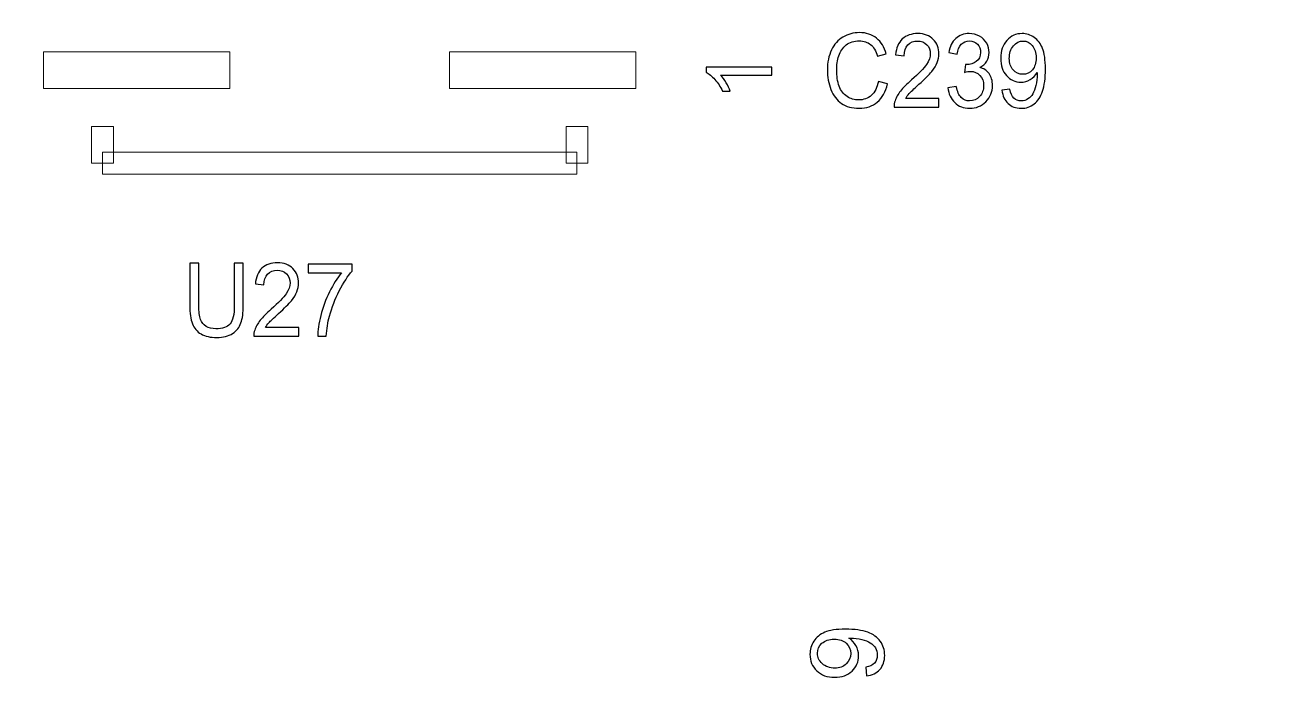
# Model space of a CAD drawing. Header units: millimetres. Extents: x -86 to 67, y -55 to 52.
# Drawn here: x -9.42 to -0.76, y 2.47 to 7.04 of the extents above; entities that cross this region are included whole.
import ezdxf

# ---------------------------------------------------------------- set-up
doc = ezdxf.new("R2010")
doc.units = ezdxf.units.MM
doc.header["$MEASUREMENT"] = 0
for name, color, linetype in [('BG_OUTLINE', 7, 'Continuous'), ('PG_SILKSCREEN_TOP', 7, 'Continuous'), ('PIN_TOP', 7, 'Continuous'), ('RD_SILKSCREEN_TOP', 7, 'Continuous')]:
    doc.layers.add(name, color=color, linetype=linetype)

msp = doc.modelspace()

# ---------------------------------------------------------------- linework, layer by layer
at = {"layer": 'BG_OUTLINE', "color": 3, "lineweight": 9}
msp.add_open_spline([(-60.0926, 34.7331), (-60.0926, 34.7331), (63.7724, 34.7331), (63.7724, 34.7331), (63.7724, 34.7331), (64.585, 34.7336), (65.3646, 34.4113), (65.9396, 33.837), (65.9396, 33.837), (66.5146, 33.2627), (66.8379, 32.4797), (66.8384, 31.667), (66.8384, 31.667), (66.8384, 31.667), (66.8412, -52.28), (66.8412, -52.28), (66.8412, -52.28), (66.8412, -52.28), (66.8384, -52.1933), (66.8384, -52.1933), (66.8384, -52.1933), (66.8389, -53.006), (66.5166, -53.7856), (65.9424, -54.3606), (65.9424, -54.3606), (65.3681, -54.9356), (64.585, -55.2589), (63.7724, -55.2594), (63.7724, -55.2594), (63.7724, -55.2594), (-60.1869, -55.2594), (-60.1869, -55.2594), (-60.1869, -55.2594), (-60.1869, -55.2594), (-60.0853, -55.2518), (-60.0853, -55.2518), (-60.0853, -55.2518), (-60.8979, -55.2523), (-61.6775, -54.9299), (-62.2525, -54.3557), (-62.2525, -54.3557), (-62.8275, -53.7814), (-63.1508, -52.9984), (-63.1513, -52.1857), (-63.1513, -52.1857), (-63.1513, -52.1857), (-63.1587, 31.667), (-63.1587, 31.667), (-63.1587, 31.667), (-63.1592, 32.4797), (-62.8369, 33.2593), (-62.2626, 33.8343), (-62.2626, 33.8343), (-61.6883, 34.4093), (-60.9053, 34.7326), (-60.0926, 34.7331)], degree=3, knots=[0, 0, 0, 0, 0.071429, 0.071429, 0.071429, 0.071429, 0.142857, 0.142857, 0.142857, 0.142857, 0.214286, 0.214286, 0.214286, 0.214286, 0.285714, 0.285714, 0.285714, 0.285714, 0.357143, 0.357143, 0.357143, 0.357143, 0.428571, 0.428571, 0.428571, 0.428571, 0.5, 0.5, 0.5, 0.5, 0.571429, 0.571429, 0.571429, 0.571429, 0.642857, 0.642857, 0.642857, 0.642857, 0.714286, 0.714286, 0.714286, 0.714286, 0.785714, 0.785714, 0.785714, 0.785714, 0.857143, 0.857143, 0.857143, 0.857143, 0.928571, 0.928571, 0.928571, 0.928571, 1, 1, 1, 1], dxfattribs=at)
at = {"layer": 'PG_SILKSCREEN_TOP', "color": 6}
msp.add_open_spline([(-4.222, 6.7499), (-4.222, 6.7499), (-4.222, 6.6942), (-4.222, 6.6942), (-4.222, 6.6942), (-4.222, 6.6942), (-4.5776, 6.6942), (-4.5776, 6.6942), (-4.5776, 6.6942), (-4.5648, 6.6807), (-4.552, 6.6632), (-4.5392, 6.6414), (-4.5392, 6.6414), (-4.5264, 6.6194), (-4.5167, 6.5999), (-4.5104, 6.5825), (-4.5104, 6.5825), (-4.5104, 6.5825), (-4.5643, 6.5825), (-4.5643, 6.5825), (-4.5643, 6.5825), (-4.579, 6.6137), (-4.5968, 6.641), (-4.6176, 6.6644), (-4.6176, 6.6644), (-4.6386, 6.6877), (-4.6588, 6.7043), (-4.6785, 6.7141), (-4.6785, 6.7141), (-4.6785, 6.7141), (-4.6785, 6.7499), (-4.6785, 6.7499), (-4.6785, 6.7499), (-4.6785, 6.7499), (-4.222, 6.7499), (-4.222, 6.7499)], degree=3, knots=[0, 0, 0, 0, 0.111111, 0.111111, 0.111111, 0.111111, 0.222222, 0.222222, 0.222222, 0.222222, 0.333333, 0.333333, 0.333333, 0.333333, 0.444444, 0.444444, 0.444444, 0.444444, 0.555556, 0.555556, 0.555556, 0.555556, 0.666667, 0.666667, 0.666667, 0.666667, 0.777778, 0.777778, 0.777778, 0.777778, 0.888889, 0.888889, 0.888889, 0.888889, 1, 1, 1, 1], dxfattribs=at)
at = {"layer": 'PG_SILKSCREEN_TOP', "color": 6, "lineweight": 9}
for points in [[(-8.9551, 6.3356), (-8.9551, 6.3356), (-8.8027, 6.3356), (-8.8027, 6.3356), (-8.8027, 6.3356), (-8.8027, 6.3356), (-8.8027, 6.0816), (-8.8027, 6.0816), (-8.8027, 6.0816), (-8.8027, 6.0816), (-8.9551, 6.0816), (-8.9551, 6.0816), (-8.9551, 6.0816), (-8.9551, 6.0816), (-8.9551, 6.3356), (-8.9551, 6.3356)], [(-5.5007, 6.0816), (-5.5007, 6.0816), (-5.6531, 6.0816), (-5.6531, 6.0816), (-5.6531, 6.0816), (-5.6531, 6.0816), (-5.6531, 6.3356), (-5.6531, 6.3356), (-5.6531, 6.3356), (-5.6531, 6.3356), (-5.5007, 6.3356), (-5.5007, 6.3356), (-5.5007, 6.3356), (-5.5007, 6.3356), (-5.5007, 6.0816), (-5.5007, 6.0816)], [(-8.8789, 6.0054), (-8.8789, 6.0054), (-8.8789, 6.1578), (-8.8789, 6.1578), (-8.8789, 6.1578), (-8.8789, 6.1578), (-5.5769, 6.1578), (-5.5769, 6.1578), (-5.5769, 6.1578), (-5.5769, 6.1578), (-5.5769, 6.0054), (-5.5769, 6.0054), (-5.5769, 6.0054), (-5.5769, 6.0054), (-8.8789, 6.0054), (-8.8789, 6.0054)]]:
    msp.add_open_spline(points, degree=3, knots=[0, 0, 0, 0, 0.25, 0.25, 0.25, 0.25, 0.5, 0.5, 0.5, 0.5, 0.75, 0.75, 0.75, 0.75, 1, 1, 1, 1], dxfattribs=at)
at = {"layer": 'PIN_TOP', "lineweight": 9}
for points in [[(-7.9927, 6.6016), (-7.9927, 6.6016), (-9.2881, 6.6016), (-9.2881, 6.6016), (-9.2881, 6.6016), (-9.2881, 6.6016), (-9.2881, 6.8556), (-9.2881, 6.8556), (-9.2881, 6.8556), (-9.2881, 6.8556), (-7.9927, 6.8556), (-7.9927, 6.8556), (-7.9927, 6.8556), (-7.9927, 6.8556), (-7.9927, 6.6016), (-7.9927, 6.6016)], [(-5.1677, 6.6016), (-5.1677, 6.6016), (-6.4631, 6.6016), (-6.4631, 6.6016), (-6.4631, 6.6016), (-6.4631, 6.6016), (-6.4631, 6.8556), (-6.4631, 6.8556), (-6.4631, 6.8556), (-6.4631, 6.8556), (-5.1677, 6.8556), (-5.1677, 6.8556), (-5.1677, 6.8556), (-5.1677, 6.8556), (-5.1677, 6.6016), (-5.1677, 6.6016)]]:
    msp.add_open_spline(points, degree=3, knots=[0, 0, 0, 0, 0.25, 0.25, 0.25, 0.25, 0.5, 0.5, 0.5, 0.5, 0.75, 0.75, 0.75, 0.75, 1, 1, 1, 1], dxfattribs=at)
at = {"layer": 'RD_SILKSCREEN_TOP', "color": 8}
for points, knots in [([(-3.4793, 6.6505), (-3.4793, 6.6505), (-3.4167, 6.6334), (-3.4167, 6.6334), (-3.4167, 6.6334), (-3.4298, 6.5782), (-3.4535, 6.536), (-3.4874, 6.5068), (-3.4874, 6.5068), (-3.5215, 6.4778), (-3.5632, 6.4633), (-3.6125, 6.4633), (-3.6125, 6.4633), (-3.6634, 6.4633), (-3.7048, 6.4745), (-3.7368, 6.4968), (-3.7368, 6.4968), (-3.7687, 6.5192), (-3.793, 6.5515), (-3.8097, 6.5939), (-3.8097, 6.5939), (-3.8263, 6.6363), (-3.8346, 6.6818), (-3.8346, 6.7304), (-3.8346, 6.7304), (-3.8346, 6.7834), (-3.8253, 6.8296), (-3.8064, 6.8691), (-3.8064, 6.8691), (-3.7876, 6.9086), (-3.7608, 6.9385), (-3.7261, 6.9591), (-3.7261, 6.9591), (-3.6914, 6.9796), (-3.6532, 6.9898), (-3.6115, 6.9898), (-3.6115, 6.9898), (-3.5641, 6.9898), (-3.5244, 6.9768), (-3.4922, 6.9509), (-3.4922, 6.9509), (-3.46, 6.9249), (-3.4375, 6.8885), (-3.4249, 6.8415), (-3.4249, 6.8415), (-3.4249, 6.8415), (-3.4863, 6.8258), (-3.4863, 6.8258), (-3.4863, 6.8258), (-3.4974, 6.8629), (-3.5132, 6.8898), (-3.5341, 6.9068), (-3.5341, 6.9068), (-3.5549, 6.9237), (-3.5811, 6.9321), (-3.6128, 6.9321), (-3.6128, 6.9321), (-3.6491, 6.9321), (-3.6794, 6.9228), (-3.7038, 6.9041), (-3.7038, 6.9041), (-3.7283, 6.8852), (-3.7454, 6.8601), (-3.7552, 6.8284), (-3.7552, 6.8284), (-3.7652, 6.7969), (-3.7701, 6.7643), (-3.7701, 6.7308), (-3.7701, 6.7308), (-3.7701, 6.6874), (-3.7642, 6.6497), (-3.7526, 6.6173), (-3.7526, 6.6173), (-3.7408, 6.5851), (-3.7226, 6.5609), (-3.6979, 6.5449), (-3.6979, 6.5449), (-3.6732, 6.5289), (-3.6464, 6.521), (-3.6175, 6.521), (-3.6175, 6.521), (-3.5825, 6.521), (-3.5529, 6.5319), (-3.5286, 6.5536), (-3.5286, 6.5536), (-3.5042, 6.5754), (-3.4879, 6.6077), (-3.4793, 6.6505)], [0, 0, 0, 0, 0.045455, 0.045455, 0.045455, 0.045455, 0.090909, 0.090909, 0.090909, 0.090909, 0.136364, 0.136364, 0.136364, 0.136364, 0.181818, 0.181818, 0.181818, 0.181818, 0.227273, 0.227273, 0.227273, 0.227273, 0.272727, 0.272727, 0.272727, 0.272727, 0.318182, 0.318182, 0.318182, 0.318182, 0.363636, 0.363636, 0.363636, 0.363636, 0.409091, 0.409091, 0.409091, 0.409091, 0.454545, 0.454545, 0.454545, 0.454545, 0.5, 0.5, 0.5, 0.5, 0.545455, 0.545455, 0.545455, 0.545455, 0.590909, 0.590909, 0.590909, 0.590909, 0.636364, 0.636364, 0.636364, 0.636364, 0.681818, 0.681818, 0.681818, 0.681818, 0.727273, 0.727273, 0.727273, 0.727273, 0.772727, 0.772727, 0.772727, 0.772727, 0.818182, 0.818182, 0.818182, 0.818182, 0.863636, 0.863636, 0.863636, 0.863636, 0.909091, 0.909091, 0.909091, 0.909091, 0.954545, 0.954545, 0.954545, 0.954545, 1, 1, 1, 1]), ([(-3.0581, 6.5321), (-3.0581, 6.5321), (-3.0581, 6.472), (-3.0581, 6.472), (-3.0581, 6.472), (-3.0581, 6.472), (-3.3705, 6.472), (-3.3705, 6.472), (-3.3705, 6.472), (-3.371, 6.4871), (-3.3688, 6.5015), (-3.3639, 6.5154), (-3.3639, 6.5154), (-3.356, 6.5384), (-3.3432, 6.5609), (-3.3257, 6.5832), (-3.3257, 6.5832), (-3.3081, 6.6053), (-3.2827, 6.6311), (-3.2497, 6.6602), (-3.2497, 6.6602), (-3.1983, 6.7056), (-3.1636, 6.7415), (-3.1455, 6.7681), (-3.1455, 6.7681), (-3.1274, 6.7945), (-3.1184, 6.8197), (-3.1184, 6.8432), (-3.1184, 6.8432), (-3.1184, 6.868), (-3.1267, 6.8889), (-3.143, 6.906), (-3.143, 6.906), (-3.1596, 6.9229), (-3.181, 6.9314), (-3.2075, 6.9314), (-3.2075, 6.9314), (-3.2354, 6.9314), (-3.2577, 6.9224), (-3.2744, 6.9043), (-3.2744, 6.9043), (-3.2913, 6.8863), (-3.2998, 6.8613), (-3.3, 6.8294), (-3.3, 6.8294), (-3.3, 6.8294), (-3.3597, 6.8359), (-3.3597, 6.8359), (-3.3597, 6.8359), (-3.3556, 6.8839), (-3.3402, 6.9204), (-3.3135, 6.9455), (-3.3135, 6.9455), (-3.2869, 6.9707), (-3.251, 6.9832), (-3.2061, 6.9832), (-3.2061, 6.9832), (-3.1608, 6.9832), (-3.1249, 6.9696), (-3.0985, 6.9426), (-3.0985, 6.9426), (-3.0719, 6.9154), (-3.0587, 6.8819), (-3.0587, 6.8418), (-3.0587, 6.8418), (-3.0587, 6.8214), (-3.0626, 6.8014), (-3.0704, 6.7817), (-3.0704, 6.7817), (-3.0781, 6.7621), (-3.091, 6.7413), (-3.109, 6.7196), (-3.109, 6.7196), (-3.1269, 6.6978), (-3.1567, 6.6679), (-3.1984, 6.63), (-3.1984, 6.63), (-3.2332, 6.5985), (-3.2556, 6.5771), (-3.2654, 6.5659), (-3.2654, 6.5659), (-3.2754, 6.5547), (-3.2835, 6.5435), (-3.29, 6.5321), (-3.29, 6.5321), (-3.29, 6.5321), (-3.0581, 6.5321), (-3.0581, 6.5321)], [0, 0, 0, 0, 0.045455, 0.045455, 0.045455, 0.045455, 0.090909, 0.090909, 0.090909, 0.090909, 0.136364, 0.136364, 0.136364, 0.136364, 0.181818, 0.181818, 0.181818, 0.181818, 0.227273, 0.227273, 0.227273, 0.227273, 0.272727, 0.272727, 0.272727, 0.272727, 0.318182, 0.318182, 0.318182, 0.318182, 0.363636, 0.363636, 0.363636, 0.363636, 0.409091, 0.409091, 0.409091, 0.409091, 0.454545, 0.454545, 0.454545, 0.454545, 0.5, 0.5, 0.5, 0.5, 0.545455, 0.545455, 0.545455, 0.545455, 0.590909, 0.590909, 0.590909, 0.590909, 0.636364, 0.636364, 0.636364, 0.636364, 0.681818, 0.681818, 0.681818, 0.681818, 0.727273, 0.727273, 0.727273, 0.727273, 0.772727, 0.772727, 0.772727, 0.772727, 0.818182, 0.818182, 0.818182, 0.818182, 0.863636, 0.863636, 0.863636, 0.863636, 0.909091, 0.909091, 0.909091, 0.909091, 0.954545, 0.954545, 0.954545, 0.954545, 1, 1, 1, 1]), ([(-2.9955, 6.6064), (-2.9955, 6.6064), (-2.9376, 6.6147), (-2.9376, 6.6147), (-2.9376, 6.6147), (-2.9308, 6.5793), (-2.9195, 6.5538), (-2.9035, 6.5381), (-2.9035, 6.5381), (-2.8875, 6.5225), (-2.868, 6.5147), (-2.845, 6.5147), (-2.845, 6.5147), (-2.8177, 6.5147), (-2.7946, 6.5249), (-2.7757, 6.5453), (-2.7757, 6.5453), (-2.7571, 6.5656), (-2.7476, 6.5909), (-2.7476, 6.621), (-2.7476, 6.621), (-2.7476, 6.6497), (-2.7562, 6.6734), (-2.7737, 6.692), (-2.7737, 6.692), (-2.7912, 6.7106), (-2.8133, 6.72), (-2.8402, 6.72), (-2.8402, 6.72), (-2.8511, 6.72), (-2.8648, 6.7176), (-2.8811, 6.713), (-2.8811, 6.713), (-2.8811, 6.713), (-2.8746, 6.7679), (-2.8746, 6.7679), (-2.8746, 6.7679), (-2.8707, 6.7674), (-2.8677, 6.7671), (-2.8653, 6.7671), (-2.8653, 6.7671), (-2.8406, 6.7671), (-2.8184, 6.7741), (-2.7986, 6.788), (-2.7986, 6.788), (-2.7787, 6.8019), (-2.7689, 6.8233), (-2.7689, 6.8523), (-2.7689, 6.8523), (-2.7689, 6.8751), (-2.7761, 6.8942), (-2.7905, 6.9092), (-2.7905, 6.9092), (-2.8049, 6.9242), (-2.8236, 6.9318), (-2.8463, 6.9318), (-2.8463, 6.9318), (-2.8689, 6.9318), (-2.8877, 6.9241), (-2.9027, 6.9089), (-2.9027, 6.9089), (-2.9177, 6.8936), (-2.9275, 6.8706), (-2.9317, 6.84), (-2.9317, 6.84), (-2.9317, 6.84), (-2.9897, 6.8512), (-2.9897, 6.8512), (-2.9897, 6.8512), (-2.9827, 6.8931), (-2.9665, 6.9256), (-2.9414, 6.9486), (-2.9414, 6.9486), (-2.9162, 6.9716), (-2.8849, 6.9832), (-2.8475, 6.9832), (-2.8475, 6.9832), (-2.8218, 6.9832), (-2.798, 6.9772), (-2.7763, 6.9653), (-2.7763, 6.9653), (-2.7547, 6.9534), (-2.738, 6.9371), (-2.7264, 6.9165), (-2.7264, 6.9165), (-2.715, 6.8959), (-2.7092, 6.8741), (-2.7092, 6.8508), (-2.7092, 6.8508), (-2.7092, 6.8289), (-2.7146, 6.8089), (-2.7257, 6.7907), (-2.7257, 6.7907), (-2.7367, 6.7727), (-2.7529, 6.7584), (-2.7744, 6.7477), (-2.7744, 6.7477), (-2.7464, 6.7408), (-2.7247, 6.7264), (-2.7092, 6.7044), (-2.7092, 6.7044), (-2.6938, 6.6826), (-2.686, 6.6553), (-2.686, 6.6224), (-2.686, 6.6224), (-2.686, 6.578), (-2.701, 6.5403), (-2.7312, 6.5093), (-2.7312, 6.5093), (-2.7613, 6.4784), (-2.7993, 6.463), (-2.8453, 6.463), (-2.8453, 6.463), (-2.8868, 6.463), (-2.9213, 6.4763), (-2.9486, 6.5029), (-2.9486, 6.5029), (-2.976, 6.5295), (-2.9917, 6.564), (-2.9955, 6.6064)], [0, 0, 0, 0, 0.033333, 0.033333, 0.033333, 0.033333, 0.066667, 0.066667, 0.066667, 0.066667, 0.1, 0.1, 0.1, 0.1, 0.133333, 0.133333, 0.133333, 0.133333, 0.166667, 0.166667, 0.166667, 0.166667, 0.2, 0.2, 0.2, 0.2, 0.233333, 0.233333, 0.233333, 0.233333, 0.266667, 0.266667, 0.266667, 0.266667, 0.3, 0.3, 0.3, 0.3, 0.333333, 0.333333, 0.333333, 0.333333, 0.366667, 0.366667, 0.366667, 0.366667, 0.4, 0.4, 0.4, 0.4, 0.433333, 0.433333, 0.433333, 0.433333, 0.466667, 0.466667, 0.466667, 0.466667, 0.5, 0.5, 0.5, 0.5, 0.533333, 0.533333, 0.533333, 0.533333, 0.566667, 0.566667, 0.566667, 0.566667, 0.6, 0.6, 0.6, 0.6, 0.633333, 0.633333, 0.633333, 0.633333, 0.666667, 0.666667, 0.666667, 0.666667, 0.7, 0.7, 0.7, 0.7, 0.733333, 0.733333, 0.733333, 0.733333, 0.766667, 0.766667, 0.766667, 0.766667, 0.8, 0.8, 0.8, 0.8, 0.833333, 0.833333, 0.833333, 0.833333, 0.866667, 0.866667, 0.866667, 0.866667, 0.9, 0.9, 0.9, 0.9, 0.933333, 0.933333, 0.933333, 0.933333, 0.966667, 0.966667, 0.966667, 0.966667, 1, 1, 1, 1]), ([(-2.62, 6.5897), (-2.62, 6.5897), (-2.5642, 6.5953), (-2.5642, 6.5953), (-2.5642, 6.5953), (-2.5594, 6.5671), (-2.5504, 6.5466), (-2.5372, 6.5338), (-2.5372, 6.5338), (-2.5238, 6.5211), (-2.5068, 6.5147), (-2.4858, 6.5147), (-2.4858, 6.5147), (-2.468, 6.5147), (-2.4524, 6.5191), (-2.4389, 6.5279), (-2.4389, 6.5279), (-2.4255, 6.5367), (-2.4145, 6.5485), (-2.4059, 6.5632), (-2.4059, 6.5632), (-2.3972, 6.5779), (-2.3901, 6.5978), (-2.3842, 6.6227), (-2.3842, 6.6227), (-2.3786, 6.6477), (-2.3756, 6.6732), (-2.3756, 6.6991), (-2.3756, 6.6991), (-2.3756, 6.7018), (-2.3757, 6.7061), (-2.3759, 6.7116), (-2.3759, 6.7116), (-2.3876, 6.6918), (-2.4033, 6.6755), (-2.4234, 6.6632), (-2.4234, 6.6632), (-2.4436, 6.6507), (-2.4654, 6.6446), (-2.4887, 6.6446), (-2.4887, 6.6446), (-2.5279, 6.6446), (-2.561, 6.6599), (-2.588, 6.6905), (-2.588, 6.6905), (-2.6152, 6.721), (-2.6287, 6.7612), (-2.6287, 6.8112), (-2.6287, 6.8112), (-2.6287, 6.8629), (-2.6146, 6.9044), (-2.5863, 6.9359), (-2.5863, 6.9359), (-2.558, 6.9675), (-2.5226, 6.9832), (-2.48, 6.9832), (-2.48, 6.9832), (-2.4493, 6.9832), (-2.4212, 6.9742), (-2.3957, 6.9564), (-2.3957, 6.9564), (-2.3703, 6.9387), (-2.3509, 6.9132), (-2.3377, 6.8802), (-2.3377, 6.8802), (-2.3245, 6.8473), (-2.3178, 6.7995), (-2.3178, 6.7369), (-2.3178, 6.7369), (-2.3178, 6.672), (-2.3243, 6.6202), (-2.3374, 6.5815), (-2.3374, 6.5815), (-2.3507, 6.543), (-2.3702, 6.5137), (-2.396, 6.4936), (-2.396, 6.4936), (-2.422, 6.4734), (-2.4523, 6.4633), (-2.4872, 6.4633), (-2.4872, 6.4633), (-2.5242, 6.4633), (-2.5543, 6.4744), (-2.5777, 6.4965), (-2.5777, 6.4965), (-2.6012, 6.5186), (-2.6152, 6.5496), (-2.62, 6.5897)], [0, 0, 0, 0, 0.045455, 0.045455, 0.045455, 0.045455, 0.090909, 0.090909, 0.090909, 0.090909, 0.136364, 0.136364, 0.136364, 0.136364, 0.181818, 0.181818, 0.181818, 0.181818, 0.227273, 0.227273, 0.227273, 0.227273, 0.272727, 0.272727, 0.272727, 0.272727, 0.318182, 0.318182, 0.318182, 0.318182, 0.363636, 0.363636, 0.363636, 0.363636, 0.409091, 0.409091, 0.409091, 0.409091, 0.454545, 0.454545, 0.454545, 0.454545, 0.5, 0.5, 0.5, 0.5, 0.545455, 0.545455, 0.545455, 0.545455, 0.590909, 0.590909, 0.590909, 0.590909, 0.636364, 0.636364, 0.636364, 0.636364, 0.681818, 0.681818, 0.681818, 0.681818, 0.727273, 0.727273, 0.727273, 0.727273, 0.772727, 0.772727, 0.772727, 0.772727, 0.818182, 0.818182, 0.818182, 0.818182, 0.863636, 0.863636, 0.863636, 0.863636, 0.909091, 0.909091, 0.909091, 0.909091, 0.954545, 0.954545, 0.954545, 0.954545, 1, 1, 1, 1]), ([(-2.3824, 6.8144), (-2.3824, 6.8502), (-2.3912, 6.8788), (-2.4089, 6.8998), (-2.4089, 6.8998), (-2.4267, 6.9209), (-2.448, 6.9314), (-2.473, 6.9314), (-2.473, 6.9314), (-2.4987, 6.9314), (-2.5212, 6.9201), (-2.5403, 6.8974), (-2.5403, 6.8974), (-2.5594, 6.8747), (-2.569, 6.8453), (-2.569, 6.8092), (-2.569, 6.8092), (-2.569, 6.7767), (-2.5599, 6.7504), (-2.5417, 6.7302), (-2.5417, 6.7302), (-2.5236, 6.7099), (-2.5012, 6.6998), (-2.4746, 6.6998), (-2.4746, 6.6998), (-2.4476, 6.6998), (-2.4256, 6.7099), (-2.4084, 6.7302), (-2.4084, 6.7302), (-2.391, 6.7504), (-2.3824, 6.7785), (-2.3824, 6.8144)], [0, 0, 0, 0, 0.125, 0.125, 0.125, 0.125, 0.25, 0.25, 0.25, 0.25, 0.375, 0.375, 0.375, 0.375, 0.5, 0.5, 0.5, 0.5, 0.625, 0.625, 0.625, 0.625, 0.75, 0.75, 0.75, 0.75, 0.875, 0.875, 0.875, 0.875, 1, 1, 1, 1]), ([(-7.9615, 5.3858), (-7.9615, 5.3858), (-7.8988, 5.3858), (-7.8988, 5.3858), (-7.8988, 5.3858), (-7.8988, 5.3858), (-7.8988, 5.0916), (-7.8988, 5.0916), (-7.8988, 5.0916), (-7.8988, 5.0405), (-7.9043, 4.9999), (-7.9151, 4.9697), (-7.9151, 4.9697), (-7.9258, 4.9396), (-7.9451, 4.9152), (-7.9733, 4.8964), (-7.9733, 4.8964), (-8.0013, 4.8774), (-8.0381, 4.868), (-8.0837, 4.868), (-8.0837, 4.868), (-8.1279, 4.868), (-8.1642, 4.8762), (-8.1923, 4.8927), (-8.1923, 4.8927), (-8.2205, 4.9091), (-8.2406, 4.9329), (-8.2526, 4.9641), (-8.2526, 4.9641), (-8.2648, 4.9952), (-8.2707, 5.0377), (-8.2707, 5.0916), (-8.2707, 5.0916), (-8.2707, 5.0916), (-8.2707, 5.3858), (-8.2707, 5.3858), (-8.2707, 5.3858), (-8.2707, 5.3858), (-8.2081, 5.3858), (-8.2081, 5.3858), (-8.2081, 5.3858), (-8.2081, 5.3858), (-8.2081, 5.092), (-8.2081, 5.092), (-8.2081, 5.092), (-8.2081, 5.0477), (-8.2043, 5.0151), (-8.1967, 4.9943), (-8.1967, 4.9943), (-8.1891, 4.9733), (-8.1759, 4.9572), (-8.1574, 4.9458), (-8.1574, 4.9458), (-8.1387, 4.9344), (-8.116, 4.9287), (-8.0892, 4.9287), (-8.0892, 4.9287), (-8.0431, 4.9287), (-8.0103, 4.94), (-7.9907, 4.9625), (-7.9907, 4.9625), (-7.9712, 4.9849), (-7.9615, 5.0281), (-7.9615, 5.092), (-7.9615, 5.092), (-7.9615, 5.092), (-7.9615, 5.3858), (-7.9615, 5.3858)], [0, 0, 0, 0, 0.058824, 0.058824, 0.058824, 0.058824, 0.117647, 0.117647, 0.117647, 0.117647, 0.176471, 0.176471, 0.176471, 0.176471, 0.235294, 0.235294, 0.235294, 0.235294, 0.294118, 0.294118, 0.294118, 0.294118, 0.352941, 0.352941, 0.352941, 0.352941, 0.411765, 0.411765, 0.411765, 0.411765, 0.470588, 0.470588, 0.470588, 0.470588, 0.529412, 0.529412, 0.529412, 0.529412, 0.588235, 0.588235, 0.588235, 0.588235, 0.647059, 0.647059, 0.647059, 0.647059, 0.705882, 0.705882, 0.705882, 0.705882, 0.764706, 0.764706, 0.764706, 0.764706, 0.823529, 0.823529, 0.823529, 0.823529, 0.882353, 0.882353, 0.882353, 0.882353, 0.941176, 0.941176, 0.941176, 0.941176, 1, 1, 1, 1]), ([(-7.5132, 4.9368), (-7.5132, 4.9368), (-7.5132, 4.8767), (-7.5132, 4.8767), (-7.5132, 4.8767), (-7.5132, 4.8767), (-7.8256, 4.8767), (-7.8256, 4.8767), (-7.8256, 4.8767), (-7.8261, 4.8918), (-7.8239, 4.9062), (-7.819, 4.9201), (-7.819, 4.9201), (-7.8111, 4.9431), (-7.7983, 4.9656), (-7.7808, 4.9879), (-7.7808, 4.9879), (-7.7632, 5.01), (-7.7378, 5.0358), (-7.7048, 5.0649), (-7.7048, 5.0649), (-7.6534, 5.1103), (-7.6187, 5.1462), (-7.6006, 5.1728), (-7.6006, 5.1728), (-7.5825, 5.1992), (-7.5735, 5.2244), (-7.5735, 5.2479), (-7.5735, 5.2479), (-7.5735, 5.2727), (-7.5818, 5.2936), (-7.5981, 5.3107), (-7.5981, 5.3107), (-7.6147, 5.3276), (-7.6361, 5.3361), (-7.6626, 5.3361), (-7.6626, 5.3361), (-7.6905, 5.3361), (-7.7128, 5.3271), (-7.7295, 5.309), (-7.7295, 5.309), (-7.7464, 5.291), (-7.7549, 5.266), (-7.7551, 5.2341), (-7.7551, 5.2341), (-7.7551, 5.2341), (-7.8148, 5.2406), (-7.8148, 5.2406), (-7.8148, 5.2406), (-7.8107, 5.2886), (-7.7953, 5.3251), (-7.7686, 5.3502), (-7.7686, 5.3502), (-7.742, 5.3754), (-7.7061, 5.3879), (-7.6612, 5.3879), (-7.6612, 5.3879), (-7.6159, 5.3879), (-7.58, 5.3743), (-7.5536, 5.3473), (-7.5536, 5.3473), (-7.527, 5.3201), (-7.5138, 5.2866), (-7.5138, 5.2465), (-7.5138, 5.2465), (-7.5138, 5.2261), (-7.5177, 5.2061), (-7.5255, 5.1864), (-7.5255, 5.1864), (-7.5332, 5.1668), (-7.5461, 5.146), (-7.5641, 5.1243), (-7.5641, 5.1243), (-7.582, 5.1025), (-7.6118, 5.0726), (-7.6535, 5.0347), (-7.6535, 5.0347), (-7.6883, 5.0032), (-7.7107, 4.9818), (-7.7205, 4.9706), (-7.7205, 4.9706), (-7.7305, 4.9594), (-7.7386, 4.9482), (-7.7451, 4.9368), (-7.7451, 4.9368), (-7.7451, 4.9368), (-7.5132, 4.9368), (-7.5132, 4.9368)], [0, 0, 0, 0, 0.045455, 0.045455, 0.045455, 0.045455, 0.090909, 0.090909, 0.090909, 0.090909, 0.136364, 0.136364, 0.136364, 0.136364, 0.181818, 0.181818, 0.181818, 0.181818, 0.227273, 0.227273, 0.227273, 0.227273, 0.272727, 0.272727, 0.272727, 0.272727, 0.318182, 0.318182, 0.318182, 0.318182, 0.363636, 0.363636, 0.363636, 0.363636, 0.409091, 0.409091, 0.409091, 0.409091, 0.454545, 0.454545, 0.454545, 0.454545, 0.5, 0.5, 0.5, 0.5, 0.545455, 0.545455, 0.545455, 0.545455, 0.590909, 0.590909, 0.590909, 0.590909, 0.636364, 0.636364, 0.636364, 0.636364, 0.681818, 0.681818, 0.681818, 0.681818, 0.727273, 0.727273, 0.727273, 0.727273, 0.772727, 0.772727, 0.772727, 0.772727, 0.818182, 0.818182, 0.818182, 0.818182, 0.863636, 0.863636, 0.863636, 0.863636, 0.909091, 0.909091, 0.909091, 0.909091, 0.954545, 0.954545, 0.954545, 0.954545, 1, 1, 1, 1]), ([(-7.4471, 5.3191), (-7.4471, 5.3191), (-7.4471, 5.3792), (-7.4471, 5.3792), (-7.4471, 5.3792), (-7.4471, 5.3792), (-7.1411, 5.3792), (-7.1411, 5.3792), (-7.1411, 5.3792), (-7.1411, 5.3792), (-7.1411, 5.3306), (-7.1411, 5.3306), (-7.1411, 5.3306), (-7.1712, 5.2961), (-7.201, 5.2502), (-7.2307, 5.1931), (-7.2307, 5.1931), (-7.2601, 5.1359), (-7.283, 5.077), (-7.2991, 5.0167), (-7.2991, 5.0167), (-7.3108, 4.974), (-7.3181, 4.9274), (-7.3214, 4.8767), (-7.3214, 4.8767), (-7.3214, 4.8767), (-7.381, 4.8767), (-7.381, 4.8767), (-7.381, 4.8767), (-7.3803, 4.9168), (-7.3731, 4.9651), (-7.3591, 5.0219), (-7.3591, 5.0219), (-7.3452, 5.0786), (-7.3251, 5.1333), (-7.299, 5.186), (-7.299, 5.186), (-7.2728, 5.2386), (-7.2451, 5.283), (-7.2155, 5.3191), (-7.2155, 5.3191), (-7.2155, 5.3191), (-7.4471, 5.3191), (-7.4471, 5.3191)], [0, 0, 0, 0, 0.090909, 0.090909, 0.090909, 0.090909, 0.181818, 0.181818, 0.181818, 0.181818, 0.272727, 0.272727, 0.272727, 0.272727, 0.363636, 0.363636, 0.363636, 0.363636, 0.454545, 0.454545, 0.454545, 0.454545, 0.545455, 0.545455, 0.545455, 0.545455, 0.636364, 0.636364, 0.636364, 0.636364, 0.727273, 0.727273, 0.727273, 0.727273, 0.818182, 0.818182, 0.818182, 0.818182, 0.909091, 0.909091, 0.909091, 0.909091, 1, 1, 1, 1]), ([(-3.5625, 2.5128), (-3.5625, 2.5128), (-3.5681, 2.5729), (-3.5681, 2.5729), (-3.5681, 2.5729), (-3.5399, 2.578), (-3.5194, 2.5877), (-3.5066, 2.602), (-3.5066, 2.602), (-3.4939, 2.6164), (-3.4875, 2.6347), (-3.4875, 2.6573), (-3.4875, 2.6573), (-3.4875, 2.6765), (-3.4919, 2.6933), (-3.5007, 2.7078), (-3.5007, 2.7078), (-3.5095, 2.7222), (-3.5213, 2.7341), (-3.536, 2.7433), (-3.536, 2.7433), (-3.5507, 2.7527), (-3.5706, 2.7604), (-3.5955, 2.7667), (-3.5955, 2.7667), (-3.6205, 2.7728), (-3.646, 2.776), (-3.6719, 2.776), (-3.6719, 2.776), (-3.6746, 2.776), (-3.6789, 2.7759), (-3.6844, 2.7757), (-3.6844, 2.7757), (-3.6646, 2.7631), (-3.6483, 2.7461), (-3.636, 2.7245), (-3.636, 2.7245), (-3.6235, 2.7028), (-3.6174, 2.6793), (-3.6174, 2.6542), (-3.6174, 2.6542), (-3.6174, 2.612), (-3.6327, 2.5763), (-3.6633, 2.5472), (-3.6633, 2.5472), (-3.6938, 2.518), (-3.734, 2.5034), (-3.784, 2.5034), (-3.784, 2.5034), (-3.8357, 2.5034), (-3.8772, 2.5186), (-3.9087, 2.5491), (-3.9087, 2.5491), (-3.9403, 2.5795), (-3.956, 2.6177), (-3.956, 2.6636), (-3.956, 2.6636), (-3.956, 2.6966), (-3.947, 2.7269), (-3.9292, 2.7543), (-3.9292, 2.7543), (-3.9115, 2.7817), (-3.886, 2.8026), (-3.853, 2.8168), (-3.853, 2.8168), (-3.8201, 2.831), (-3.7723, 2.8382), (-3.7097, 2.8382), (-3.7097, 2.8382), (-3.6448, 2.8382), (-3.593, 2.8312), (-3.5543, 2.8171), (-3.5543, 2.8171), (-3.5158, 2.8028), (-3.4865, 2.7818), (-3.4664, 2.754), (-3.4664, 2.754), (-3.4462, 2.726), (-3.4361, 2.6934), (-3.4361, 2.6558), (-3.4361, 2.6558), (-3.4361, 2.616), (-3.4472, 2.5835), (-3.4693, 2.5583), (-3.4693, 2.5583), (-3.4914, 2.533), (-3.5224, 2.5179), (-3.5625, 2.5128)], [0, 0, 0, 0, 0.045455, 0.045455, 0.045455, 0.045455, 0.090909, 0.090909, 0.090909, 0.090909, 0.136364, 0.136364, 0.136364, 0.136364, 0.181818, 0.181818, 0.181818, 0.181818, 0.227273, 0.227273, 0.227273, 0.227273, 0.272727, 0.272727, 0.272727, 0.272727, 0.318182, 0.318182, 0.318182, 0.318182, 0.363636, 0.363636, 0.363636, 0.363636, 0.409091, 0.409091, 0.409091, 0.409091, 0.454545, 0.454545, 0.454545, 0.454545, 0.5, 0.5, 0.5, 0.5, 0.545455, 0.545455, 0.545455, 0.545455, 0.590909, 0.590909, 0.590909, 0.590909, 0.636364, 0.636364, 0.636364, 0.636364, 0.681818, 0.681818, 0.681818, 0.681818, 0.727273, 0.727273, 0.727273, 0.727273, 0.772727, 0.772727, 0.772727, 0.772727, 0.818182, 0.818182, 0.818182, 0.818182, 0.863636, 0.863636, 0.863636, 0.863636, 0.909091, 0.909091, 0.909091, 0.909091, 0.954545, 0.954545, 0.954545, 0.954545, 1, 1, 1, 1]), ([(-3.7872, 2.7687), (-3.823, 2.7687), (-3.8516, 2.7592), (-3.8726, 2.7401), (-3.8726, 2.7401), (-3.8937, 2.7209), (-3.9042, 2.698), (-3.9042, 2.6711), (-3.9042, 2.6711), (-3.9042, 2.6434), (-3.8929, 2.6192), (-3.8702, 2.5986), (-3.8702, 2.5986), (-3.8475, 2.578), (-3.8181, 2.5677), (-3.782, 2.5677), (-3.782, 2.5677), (-3.7495, 2.5677), (-3.7232, 2.5775), (-3.703, 2.5971), (-3.703, 2.5971), (-3.6827, 2.6166), (-3.6726, 2.6407), (-3.6726, 2.6694), (-3.6726, 2.6694), (-3.6726, 2.6984), (-3.6827, 2.7221), (-3.703, 2.7407), (-3.703, 2.7407), (-3.7232, 2.7594), (-3.7513, 2.7687), (-3.7872, 2.7687)], [0, 0, 0, 0, 0.125, 0.125, 0.125, 0.125, 0.25, 0.25, 0.25, 0.25, 0.375, 0.375, 0.375, 0.375, 0.5, 0.5, 0.5, 0.5, 0.625, 0.625, 0.625, 0.625, 0.75, 0.75, 0.75, 0.75, 0.875, 0.875, 0.875, 0.875, 1, 1, 1, 1])]:
    msp.add_open_spline(points, degree=3, knots=knots, dxfattribs=at)

doc.saveas('drawing.dxf')
